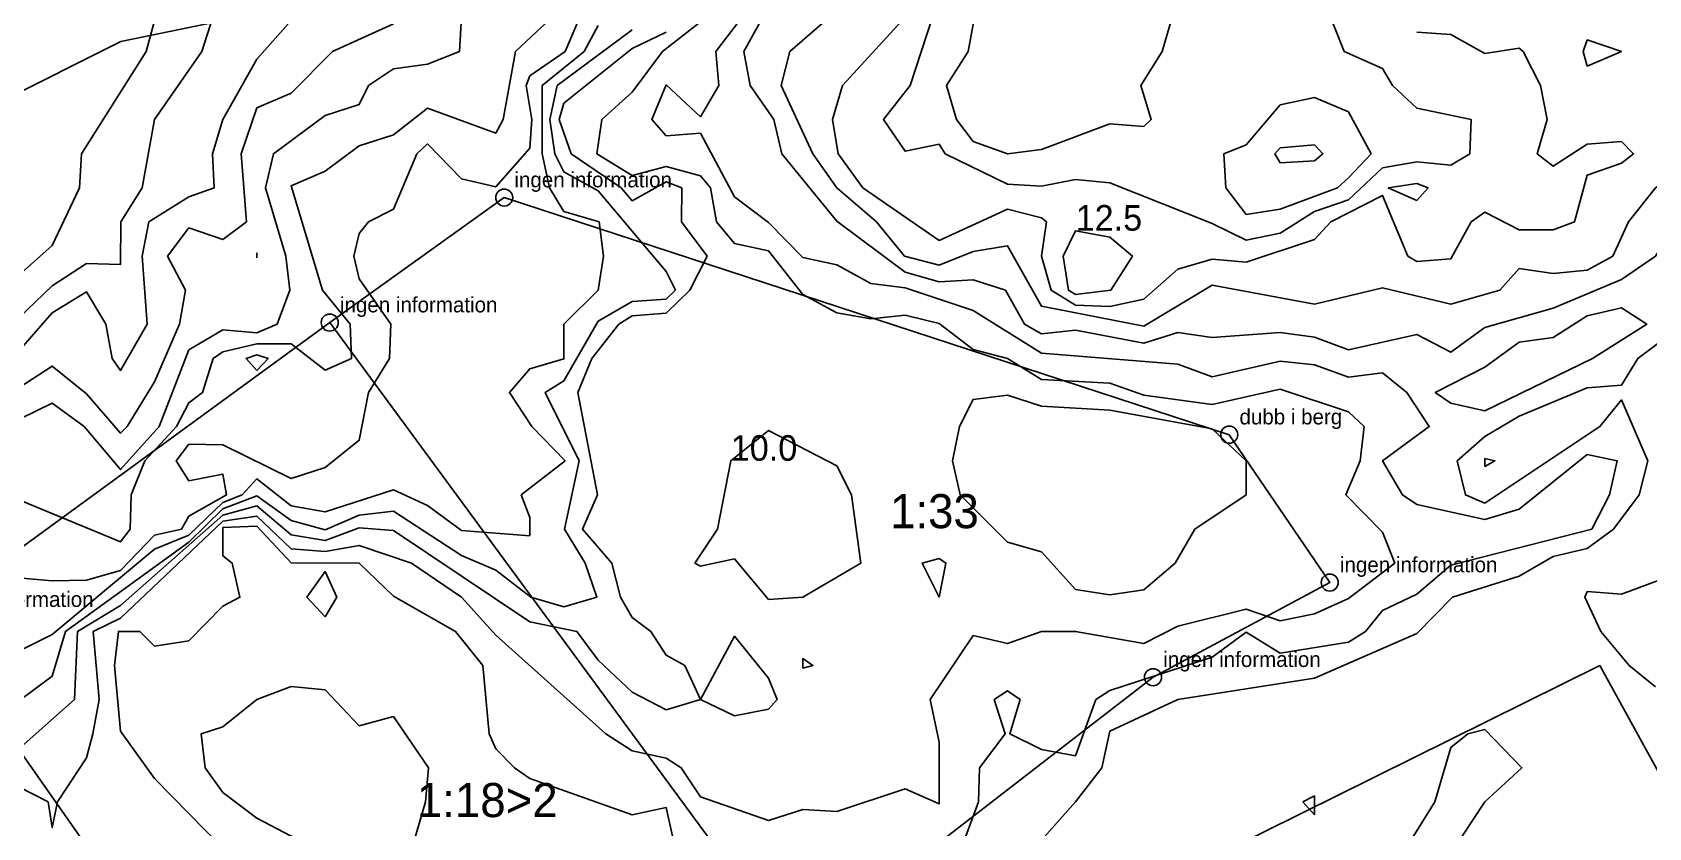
# Model space of a CAD drawing. Header units: metres. Extents: x 304729 to 308942, y 6403920 to 6405836.
# Drawn here: x 305230.8 to 305325.6, y 6404386.5 to 6404433.1 of the extents above; entities that cross this region are included whole.
import ezdxf

# ---------------------------------------------------------------- set-up
doc = ezdxf.new("R2010")
doc.units = ezdxf.units.M
for name, color, linetype in [('FASTIGHETSGRANSER', 7, 'Continuous'), ('GRANSPUNKTER', 1, 'Continuous'), ('HOJDKURVOR_GRUND', 4, 'Continuous'), ('HOJDKURVOR_STOD', 6, 'Continuous'), ('HOJDKURVOR_TEXT', 2, 'Continuous'), ('TOMTBETECKNINGAR', 3, 'Continuous'), ('TOMTER_1945', 1, 'Continuous')]:
    doc.layers.add(name, color=color, linetype=linetype)

msp = doc.modelspace()

# ---------------------------------------------------------------- linework, layer by layer
at = {"layer": 'FASTIGHETSGRANSER'}
msp.add_lwpolyline([(305212.774, 6404443.875), (305209.124, 6404377.064), (305212.247, 6404376.387), (305214.482, 6404421.786), (305236.02, 6404432.576), (305249.911, 6404435.461)], dxfattribs=at)
at = {"layer": 'GRANSPUNKTER'}
for centre in [(305258.5, 6404423.43, 8.01), (305248.27, 6404416.1, 7.17), (305301.01, 6404409.53, 9.52), (305306.9, 6404400.86, 9.82), (305296.54, 6404395.31, 10.34)]:
    msp.add_circle(centre, 0.5, dxfattribs=at)
at = {"layer": 'HOJDKURVOR_GRUND'}
for points in [[(305263.77, 6404436, 8), (305262.07, 6404432, 8), (305260, 6404430.56, 8), (305259.79, 6404430, 8), (305260.11, 6404428, 8), (305260, 6404426.33, 8), (305258, 6404424.06, 8), (305256, 6404424.53, 8), (305254, 6404426.58, 8), (305253.38, 6404426, 8), (305252, 6404422.76, 8), (305250.55, 6404422, 8), (305250, 6404421.33, 8), (305249.68, 6404420, 8), (305250, 6404418.67, 8), (305251.85, 6404416, 8), (305251.77, 6404414, 8), (305250.54, 6404412, 8), (305250, 6404409.2, 8), (305248, 6404407.6, 8), (305246, 6404406.96, 8), (305242, 6404408.93, 8), (305240, 6404408.97, 8), (305239.26, 6404408, 8), (305240, 6404406.83, 8), (305242, 6404407.22, 8), (305242.21, 6404406, 8), (305240, 6404404.75, 8), (305239.57, 6404404, 8), (305238, 6404403.64, 8), (305236, 6404401.57, 8), (305234, 6404401, 8), (305232, 6404400.97, 8), (305230, 6404401.14, 8)], [(305287.17, 6404436, 13), (305286.07, 6404434, 13), (305285.71, 6404432, 13), (305284.43, 6404430, 13), (305285.02, 6404428, 13), (305286, 6404426.71, 13)], [(305290, 6404415.44, 11), (305292, 6404415.65, 11), (305296, 6404414.89, 11), (305298, 6404415.53, 11), (305300, 6404415.22, 11), (305304, 6404415.53, 11), (305306, 6404415.24, 11), (305308, 6404414.51, 11), (305312, 6404415.41, 11), (305314, 6404414.36, 11), (305316, 6404415.81, 11), (305320, 6404416.94, 11), (305324, 6404418.63, 11), (305326, 6404420, 11), (305328, 6404423.23, 11), (305330, 6404423.47, 11), (305331.06, 6404424, 11), (305334.21, 6404426, 11), (305336, 6404427.56, 11), (305336.91, 6404430, 11), (305337.58, 6404436, 11)], [(305241.42, 6404434, 5.5), (305240.78, 6404432, 5.5), (305238, 6404428, 5.5), (305237.27, 6404424, 5.5), (305236.03, 6404422, 5.5), (305236, 6404419.5, 5.5), (305234, 6404419.56, 5.5), (305232, 6404418.26, 5.5), (305228, 6404414.45, 5.5)], [(305252, 6404433.61, 6.5), (305248.43, 6404432, 6.5), (305246, 6404429.55, 6.5), (305244, 6404428.69, 6.5), (305243.08, 6404426, 6.5), (305243.39, 6404422, 6.5), (305242, 6404420.98, 6.5), (305240, 6404421.65, 6.5), (305238.75, 6404420, 6.5), (305239.82, 6404418, 6.5), (305239.46, 6404416, 6.5), (305238, 6404412.62, 6.5), (305236.39, 6404410, 6.5), (305236, 6404409.61, 6.5), (305234, 6404411.92, 6.5), (305232, 6404413.55, 6.5), (305228, 6404410.96, 6.5)], [(305256, 6404434, 7), (305255.88, 6404432, 7), (305254, 6404431.25, 7), (305252, 6404430.98, 7), (305250.55, 6404430, 7), (305250, 6404428.88, 7), (305248, 6404428.25, 7), (305244.97, 6404426, 7), (305244.51, 6404424, 7), (305245.7, 6404420, 7), (305245.94, 6404418, 7), (305245.19, 6404416, 7), (305244, 6404415.51, 7), (305242, 6404415.67, 7), (305240, 6404414.5, 7), (305238.27, 6404410, 7), (305236, 6404407.48, 7), (305233.87, 6404410, 7), (305232, 6404411.38, 7), (305229.2, 6404410, 7)], [(305246, 6404433.81, 6), (305244, 6404431.54, 6), (305242, 6404428, 6), (305241.39, 6404426, 6), (305241.5, 6404424, 6), (305240, 6404423.48, 6), (305237.67, 6404422, 6), (305237.28, 6404420, 6), (305237.56, 6404416, 6), (305236, 6404413.29, 6), (305235.52, 6404414, 6), (305235.15, 6404416, 6), (305234, 6404417.9, 6), (305232, 6404416.68, 6), (305230, 6404414.38, 6)], [(305264, 6404433.51, 8.5), (305263.18, 6404432, 8.5), (305260.73, 6404430, 8.5), (305260.72, 6404426, 8.5), (305261.16, 6404424, 8.5), (305262, 6404422.62, 8.5), (305264.06, 6404422, 8.5), (305264.33, 6404420, 8.5), (305264, 6404418, 8.5), (305262, 6404416, 8.5), (305262, 6404413.97, 8.5), (305260, 6404413.4, 8.5), (305258.81, 6404412, 8.5), (305260.12, 6404410, 8.5), (305262.07, 6404408, 8.5), (305259.5, 6404406, 8.5), (305260, 6404404.67, 8.5), (305260, 6404403.6, 8.5), (305256, 6404403.91, 8.5), (305254, 6404405.38, 8.5), (305252, 6404406.29, 8.5), (305248, 6404405, 8.5), (305246, 6404405.35, 8.5), (305244, 6404406.94, 8.5), (305243.14, 6404406, 8.5), (305242, 6404405.55, 8.5), (305240, 6404403.64, 8.5), (305238, 6404402.82, 8.5), (305232, 6404397.81, 8.5), (305230, 6404396.82, 8.5)], [(305266, 6404433.26, 9), (305261.61, 6404430, 9), (305261.18, 6404428, 9), (305261.46, 6404426, 9), (305262, 6404424.94, 9), (305264, 6404423.82, 9), (305268, 6404419.1, 9), (305268.54, 6404418, 9), (305268, 6404417.48, 9), (305266, 6404417.34, 9), (305264, 6404416.18, 9), (305262, 6404412.69, 9), (305260.9, 6404412, 9), (305262.9, 6404408, 9), (305262.04, 6404404, 9), (305263.24, 6404402, 9), (305263.93, 6404400, 9), (305262, 6404399.43, 9), (305260.07, 6404400, 9), (305258, 6404401.59, 9), (305256, 6404402.44, 9), (305252, 6404405.04, 9), (305250, 6404404.82, 9), (305248, 6404403.95, 9), (305246, 6404404.5, 9), (305244, 6404405.95, 9), (305242, 6404405.18, 9), (305240, 6404403.23, 9), (305232.77, 6404398, 9), (305232, 6404395.38, 9), (305230, 6404393.88, 9)], [(305268, 6404433.13, 9.5), (305266, 6404432.17, 9.5), (305262, 6404428.96, 9.5), (305261.72, 6404428, 9.5), (305262.42, 6404426, 9.5), (305265.36, 6404424, 9.5), (305266, 6404423.24, 9.5), (305268, 6404424.36, 9.5), (305268.91, 6404424, 9.5), (305268.89, 6404422, 9.5), (305270.39, 6404420, 9.5), (305269.39, 6404418, 9.5), (305268, 6404416.66, 9.5), (305266, 6404416.49, 9.5), (305265.22, 6404416, 9.5), (305263.63, 6404414, 9.5), (305262.82, 6404412, 9.5), (305263.97, 6404406, 9.5), (305263.09, 6404404, 9.5), (305264.81, 6404402, 9.5), (305265.32, 6404400, 9.5), (305266, 6404398.81, 9.5), (305267.1, 6404398, 9.5), (305268, 6404396.6, 9.5), (305269.09, 6404396, 9.5), (305270, 6404394, 9.5), (305272, 6404397.71, 9.5), (305274, 6404395.25, 9.5), (305274.5, 6404394, 9.5), (305274, 6404393.44, 9.5), (305272, 6404393.05, 9.5), (305270, 6404394, 9.5), (305268, 6404393.4, 9.5), (305266, 6404394.44, 9.5), (305264, 6404396.32, 9.5), (305262.76, 6404398, 9.5), (305260, 6404398.56, 9.5), (305252, 6404403.92, 9.5), (305250, 6404404.06, 9.5), (305248, 6404403.32, 9.5), (305246, 6404403.66, 9.5), (305244, 6404405.36, 9.5), (305242, 6404404.82, 9.5), (305236, 6404399.51, 9.5), (305233.49, 6404398, 9.5), (305233.31, 6404394, 9.5), (305230, 6404391.07, 9.5)], [(305272.46, 6404434, 10.5), (305270.9, 6404432, 10.5), (305271.08, 6404430, 10.5), (305270, 6404428.17, 10.5), (305268, 6404430.04, 10.5), (305267.16, 6404428, 10.5), (305268, 6404427.06, 10.5), (305270, 6404427.2, 10.5), (305272, 6404423.47, 10.5), (305274, 6404421.97, 10.5), (305276, 6404419.92, 10.5), (305278, 6404419.49, 10.5), (305280, 6404418.39, 10.5), (305282, 6404418.13, 10.5), (305286, 6404416.81, 10.5), (305290, 6404414.31, 10.5), (305298, 6404413.67, 10.5), (305300, 6404412.92, 10.5), (305304, 6404413.84, 10.5), (305306, 6404413.62, 10.5), (305308, 6404412.91, 10.5), (305310, 6404413.15, 10.5), (305311.43, 6404412, 10.5), (305312.74, 6404410, 10.5), (305310, 6404408, 10.5), (305311.16, 6404406, 10.5), (305312, 6404405.43, 10.5), (305316, 6404404.56, 10.5), (305318, 6404405.16, 10.5), (305322, 6404408.36, 10.5), (305323.75, 6404408, 10.5), (305323.3, 6404406, 10.5), (305322.26, 6404404, 10.5), (305314, 6404401.88, 10.5), (305312, 6404400.17, 10.5), (305310, 6404399.22, 10.5), (305309, 6404398, 10.5), (305308, 6404397.36, 10.5), (305304, 6404396.73, 10.5), (305302, 6404397.95, 10.5), (305300, 6404396.48, 10.5), (305294, 6404394.54, 10.5), (305293.19, 6404394, 10.5), (305292, 6404390.71, 10.5), (305290, 6404391.07, 10.5), (305288.14, 6404392, 10.5), (305288.75, 6404394, 10.5), (305288, 6404394.52, 10.5), (305287.23, 6404394, 10.5), (305287.88, 6404392, 10.5), (305286.37, 6404390, 10.5), (305286.3, 6404388, 10.5), (305285.56, 6404386, 10.5)], [(305273.66, 6404434, 11), (305272.54, 6404432, 11), (305272.93, 6404430, 11), (305274.31, 6404428, 11), (305274.78, 6404426, 11), (305278, 6404422.04, 11), (305282, 6404419.06, 11), (305284, 6404418.49, 11), (305286, 6404418.61, 11), (305287.89, 6404418, 11), (305289, 6404416, 11), (305290, 6404415.44, 11)], [(305277.57, 6404434, 11.5), (305275.25, 6404432, 11.5), (305274.74, 6404430, 11.5), (305276.59, 6404426, 11.5), (305278, 6404424, 11.5), (305280.32, 6404422, 11.5), (305281.97, 6404420, 11.5), (305284, 6404419.46, 11.5), (305286, 6404420.27, 11.5), (305288, 6404420.61, 11.5), (305290, 6404417.06, 11.5), (305296, 6404415.9, 11.5)], [(305282, 6404434, 12), (305278.34, 6404430, 12), (305277.74, 6404428, 12), (305278.08, 6404426, 12), (305279.52, 6404424, 12), (305284, 6404420.92, 12), (305288, 6404422.76, 12), (305290, 6404422.25, 12), (305290.3, 6404422, 12), (305290, 6404420, 12), (305290.57, 6404418, 12), (305292, 6404417.12, 12)], [(305286, 6404426.71, 13), (305288, 6404426, 13), (305290, 6404426.24, 13), (305294, 6404427.75, 13), (305296, 6404427.6, 13), (305296.44, 6404428, 13), (305295.82, 6404430, 13), (305297.07, 6404432, 13), (305297.66, 6404434, 13)], [(305292, 6404417.12, 12), (305294, 6404417.05, 12), (305296, 6404417.48, 12), (305298, 6404419.24, 12), (305300, 6404419.82, 12), (305302, 6404419.65, 12), (305306, 6404420.97, 12), (305306.97, 6404422, 12), (305310, 6404423.56, 12), (305311.48, 6404420, 12), (305312, 6404419.69, 12), (305314, 6404419.84, 12), (305315.2, 6404422, 12), (305316, 6404422.57, 12), (305318, 6404421.53, 12), (305320, 6404421.53, 12), (305321.25, 6404422, 12), (305322, 6404424.75, 12), (305324, 6404425.44, 12), (305324.72, 6404426, 12), (305324, 6404426.72, 12), (305322, 6404426.56, 12), (305320, 6404425.27, 12), (305319.06, 6404426, 12), (305319.64, 6404428, 12), (305319.25, 6404430, 12), (305318.24, 6404432, 12), (305318, 6404432.2, 12), (305316, 6404431.88, 12), (305314, 6404433, 12), (305312, 6404433.12, 12)], [(305296, 6404415.9, 11.5), (305300, 6404418.3, 11.5), (305306, 6404417.19, 11.5), (305310, 6404418.14, 11.5), (305314, 6404417.18, 11.5), (305316.88, 6404418, 11.5), (305318, 6404419.27, 11.5), (305320, 6404418.97, 11.5), (305322, 6404419.17, 11.5), (305323.5, 6404420, 11.5), (305324.42, 6404422, 11.5), (305326, 6404424, 11.5), (305328, 6404425.45, 11.5), (305330, 6404425.47, 11.5), (305332, 6404427.11, 11.5), (305332.77, 6404428, 11.5), (305333.36, 6404430, 11.5), (305334.9, 6404432, 11.5), (305335.45, 6404434, 11.5)], [(305322, 6404431.14, 11.5), (305321.75, 6404432, 11.5), (305322, 6404432.67, 11.5), (305324, 6404432, 11.5), (305322, 6404431.14, 11.5)], [(305302, 6404422.43, 13), (305304, 6404422.76, 13), (305307.35, 6404424, 13), (305308, 6404424.58, 13), (305309.33, 6404426, 13), (305308, 6404428.45, 13), (305306, 6404429.29, 13), (305304, 6404428.87, 13), (305302, 6404426.52, 13), (305300.7, 6404426, 13), (305300.81, 6404424, 13), (305302, 6404422.43, 13)], [(305304, 6404425.46, 13.5), (305306, 6404425.59, 13.5), (305306.5, 6404426, 13.5), (305306, 6404426.52, 13.5), (305304, 6404426.35, 13.5), (305303.68, 6404426, 13.5), (305304, 6404425.46, 13.5)], [(305312, 6404423.26, 12), (305310.33, 6404424, 12), (305312, 6404424.25, 12), (305312.67, 6404424, 12), (305312, 6404423.26, 12)], [(305244, 6404419.9, 6.5), (305244, 6404420.18, 6.5), (305244, 6404419.9, 6.5)], [(305328, 6404416.26, 11), (305324.96, 6404414, 11), (305324, 6404412.43, 11), (305322, 6404412.28, 11), (305318, 6404410.61, 11), (305316, 6404409.43, 11), (305314.38, 6404408, 11), (305314.86, 6404406, 11), (305316, 6404405.52, 11), (305322.74, 6404410, 11), (305324, 6404411.57, 11), (305325.55, 6404408, 11), (305325.05, 6404406, 11), (305323.54, 6404404, 11), (305322, 6404402.86, 11), (305320, 6404402.39, 11), (305318, 6404401.24, 11), (305314.09, 6404400, 11), (305312, 6404397.87, 11), (305306, 6404395.25, 11), (305298, 6404394, 11), (305294, 6404392.14, 11), (305293.53, 6404390, 11), (305292, 6404388, 11), (305290, 6404385.75, 11)], [(305314, 6404411.37, 10.5), (305313.09, 6404412, 10.5), (305316, 6404413.49, 10.5), (305318, 6404414.96, 10.5), (305320, 6404415.23, 10.5), (305322, 6404416.49, 10.5), (305324, 6404416.97, 10.5), (305325.49, 6404416, 10.5), (305322.3, 6404414, 10.5), (305316, 6404410.93, 10.5), (305314, 6404411.37, 10.5)], [(305244, 6404413.29, 8), (305244.67, 6404414, 8), (305244, 6404414.21, 8), (305243.37, 6404414, 8), (305244, 6404413.29, 8)], [(305292, 6404400.45, 9.5), (305290, 6404402.67, 9.5), (305288, 6404403.22, 9.5), (305285.24, 6404406, 9.5), (305284.79, 6404408, 9.5), (305285.2, 6404410, 9.5), (305286, 6404411.6, 9.5), (305288, 6404411.85, 9.5), (305290, 6404411.2, 9.5), (305294, 6404410.97, 9.5), (305300, 6404409.87, 9.5), (305302, 6404408, 9.5), (305302, 6404406, 9.5), (305299, 6404404, 9.5), (305297.83, 6404402, 9.5), (305296, 6404400.43, 9.5), (305294, 6404400.15, 9.5), (305292, 6404400.45, 9.5)], [(305316, 6404407.67, 11.5), (305316.59, 6404408, 11.5), (305316, 6404408.13, 11.5), (305316, 6404407.67, 11.5)], [(305268.36, 6404386, 10.5), (305268, 6404387.67, 10.5), (305266, 6404387.25, 10.5), (305260, 6404389.38, 10.5), (305259.11, 6404390, 10.5), (305258, 6404391.11, 10.5), (305257.62, 6404392, 10.5), (305257.25, 6404396, 10.5), (305255.65, 6404398, 10.5), (305252, 6404400.06, 10.5), (305250, 6404402, 10.5), (305246, 6404402.02, 10.5), (305244, 6404404.17, 10.5), (305242, 6404404.08, 10.5), (305242, 6404402.43, 10.5), (305242.55, 6404402, 10.5), (305243, 6404400, 10.5), (305242, 6404399.47, 10.5), (305240, 6404397.44, 10.5), (305238, 6404397.14, 10.5), (305237.14, 6404398, 10.5), (305235.88, 6404398, 10.5), (305235.65, 6404396, 10.5), (305236, 6404392.14, 10.5), (305238, 6404389.38, 10.5), (305242, 6404385.28, 10.5)], [(305304, 6404404, 9.5), (305304, 6404404, 9.5)], [(305328.89, 6404402, 11.5), (305324, 6404400.18, 11.5), (305322, 6404400.33, 11.5), (305321.85, 6404400, 11.5), (305322.8, 6404398, 11.5), (305324.46, 6404396, 11.5), (305326, 6404394.75, 11.5)], [(305248, 6404398.85, 10.5), (305246.93, 6404400, 10.5), (305248, 6404401.5, 10.5), (305248.68, 6404400, 10.5), (305248, 6404398.85, 10.5)], [(305248, 6404385.42, 11), (305250, 6404385.36, 11), (305252, 6404384.36, 11), (305253.29, 6404386, 11), (305253.89, 6404388, 11), (305254.06, 6404390, 11), (305252, 6404393, 11), (305250, 6404392.47, 11), (305248, 6404394.58, 11), (305246, 6404394.77, 11), (305244, 6404394, 11), (305242, 6404392.41, 11), (305240.74, 6404392, 11), (305240.96, 6404390, 11), (305242, 6404388.56, 11), (305244, 6404387.04, 11), (305246, 6404386, 11), (305248, 6404385.42, 11)], [(305314, 6404383.5, 11), (305313.14, 6404384, 11), (305312, 6404385.33, 11), (305311.81, 6404386, 11), (305313.07, 6404388, 11), (305314, 6404391.2, 11), (305315, 6404392, 11), (305316, 6404392.24, 11), (305318.17, 6404390, 11), (305316, 6404388, 11), (305314.67, 6404386, 11), (305314, 6404383.5, 11)], [(305306, 6404387.25, 11.5), (305306, 6404388.35, 11.5), (305305.33, 6404388, 11.5), (305306, 6404387.25, 11.5)]]:
    msp.add_polyline3d(points, dxfattribs=at)
at = {"layer": 'HOJDKURVOR_STOD'}
for points in [[(305300, 6404421.91, 12.5), (305302, 6404420.94, 12.5), (305304, 6404421.34, 12.5), (305306, 6404422.61, 12.5), (305308, 6404423.29, 12.5), (305310, 6404425.17, 12.5), (305312, 6404425.52, 12.5), (305314, 6404425.33, 12.5), (305315.11, 6404426, 12.5), (305315.2, 6404428, 12.5), (305312, 6404428.67, 12.5), (305310.59, 6404430, 12.5), (305310, 6404431, 12.5), (305307.75, 6404432, 12.5), (305306.17, 6404436, 12.5)], [(305238.06, 6404434, 5), (305237.5, 6404432, 5), (305233.72, 6404426, 5), (305233.6, 6404424, 5), (305232, 6404420.62, 5), (305230, 6404418.84, 5)], [(305261.32, 6404434, 7.5), (305259.17, 6404432, 7.5), (305258.43, 6404428, 7.5), (305258, 6404427.21, 7.5), (305254, 6404428.68, 7.5), (305252, 6404427.1, 7.5), (305250, 6404426.46, 7.5), (305248, 6404424.98, 7.5), (305246, 6404424.11, 7.5), (305247.85, 6404418, 7.5), (305249.47, 6404416, 7.5), (305249.54, 6404414, 7.5), (305248, 6404413.31, 7.5), (305246, 6404414.86, 7.5), (305244, 6404414.86, 7.5), (305242, 6404414.38, 7.5), (305241.44, 6404414, 7.5), (305240.81, 6404412, 7.5), (305240, 6404411.4, 7.5), (305239.29, 6404410, 7.5), (305237.42, 6404408, 7.5), (305236.63, 6404406, 7.5), (305236.56, 6404404, 7.5), (305236, 6404403.24, 7.5), (305230, 6404405.73, 7.5)], [(305270.37, 6404434, 10), (305267.79, 6404432, 10), (305266, 6404429.62, 10), (305264.23, 6404428, 10), (305263.94, 6404426, 10), (305266, 6404424.73, 10), (305268, 6404425.26, 10), (305270, 6404424.71, 10), (305270.6, 6404424, 10), (305270.95, 6404422, 10), (305272, 6404420.74, 10), (305274, 6404420.3, 10), (305276, 6404417.75, 10), (305278, 6404416.67, 10), (305280, 6404416.32, 10), (305282, 6404416.54, 10), (305284, 6404416.05, 10), (305286, 6404414.53, 10), (305288, 6404414, 10), (305290, 6404412.76, 10), (305294, 6404412.55, 10), (305296, 6404411.85, 10), (305300, 6404411.3, 10), (305304, 6404412.2, 10), (305308, 6404410.86, 10), (305308.92, 6404410, 10), (305308.68, 6404408, 10), (305307.85, 6404406, 10), (305310, 6404403.82, 10), (305310.71, 6404402, 10), (305308, 6404399.92, 10), (305306, 6404399.03, 10), (305304, 6404398.62, 10), (305302, 6404399.31, 10), (305298, 6404398.3, 10), (305296, 6404397.28, 10), (305292, 6404398, 10), (305290, 6404398, 10), (305288, 6404397.28, 10), (305286, 6404397.75, 10), (305283.48, 6404394, 10), (305284, 6404391.5, 10), (305284, 6404387.88, 10), (305282, 6404388.77, 10), (305278, 6404387.44, 10), (305276, 6404387.55, 10), (305274, 6404386.91, 10), (305270, 6404388.29, 10), (305268.88, 6404390, 10), (305268, 6404390.56, 10), (305266, 6404391, 10), (305264.46, 6404392, 10), (305258, 6404397.78, 10), (305256, 6404400, 10), (305253.06, 6404402, 10), (305250, 6404403.04, 10), (305248, 6404402.69, 10), (305246, 6404402.84, 10), (305244, 6404404.76, 10), (305242, 6404404.45, 10), (305236, 6404398.78, 10), (305234.41, 6404398, 10), (305234.75, 6404394, 10), (305234.39, 6404392, 10), (305234, 6404390.59, 10), (305232.3, 6404388, 10), (305232, 6404386.5, 10), (305231.76, 6404388, 10), (305230, 6404388.9, 10)], [(305283.61, 6404434, 12.5), (305282.31, 6404430, 12.5), (305280.74, 6404428, 12.5), (305282, 6404426.15, 12.5), (305284, 6404426.56, 12.5), (305284.35, 6404426, 12.5), (305288, 6404424.21, 12.5), (305290, 6404424.09, 12.5), (305292, 6404424.5, 12.5), (305294, 6404424.29, 12.5), (305300, 6404421.91, 12.5)], [(305292, 6404417.75, 12.5), (305294.06, 6404418, 12.5), (305295.33, 6404420, 12.5), (305294, 6404421.11, 12.5), (305292, 6404421.49, 12.5), (305291.27, 6404420, 12.5), (305291.59, 6404418, 12.5), (305292, 6404417.75, 12.5)], [(305274, 6404399.87, 10), (305276, 6404400, 10), (305279.41, 6404402, 10), (305278.86, 6404406, 10), (305278, 6404407.71, 10), (305274, 6404409.78, 10), (305271.78, 6404408, 10), (305271, 6404404, 10), (305269.67, 6404402, 10), (305270, 6404401.82, 10), (305272, 6404402.25, 10), (305274, 6404399.87, 10)], [(305284, 6404400, 10), (305284.4, 6404402, 10), (305284, 6404402.27, 10), (305283, 6404402, 10), (305284, 6404400, 10)], [(305276, 6404395.84, 10), (305276.6, 6404396, 10), (305276, 6404396.4, 10), (305276, 6404395.84, 10)]]:
    msp.add_polyline3d(points, dxfattribs=at)
at = {"layer": 'TOMTER_1945'}
msp.add_lwpolyline([(305425.875, 6404616.253), (305248.461, 6404753.573), (305303.116, 6404503.47), (305316.575, 6404485.191), (305313.732, 6404477.211), (305285.719, 6404454.7), (305267.8, 6404434.948), (305249.911, 6404435.461), (305236.02, 6404432.576), (305214.482, 6404421.786), (305212.247, 6404376.387), (305214.633, 6404365.163), (305226.936, 6404341.428), (305229.028, 6404309.252), (305225.71, 6404292.682), (305225.199, 6404285.541), (305227.947, 6404267.373), (305225.795, 6404266.132), (305223.571, 6404242.977), (305222.116, 6404227.828)], dxfattribs=at)
for points in [[(305250.487, 6404361.909), (305226.692, 6404349.983), (305217.868, 6404363.301), (305215.061, 6404377.487), (305216.23, 6404392.483), (305224.595, 6404398.827), (305248.267, 6404416.099), (305258.504, 6404423.435), (305301.011, 6404409.529), (305306.898, 6404400.862), (305296.539, 6404395.311), (305275.514, 6404379.045), (305256.263, 6404364.14), (305250.487, 6404361.909)], [(305275.514, 6404379.045), (305296.539, 6404395.311), (305306.898, 6404400.862), (305301.011, 6404409.529), (305258.504, 6404423.435), (305248.267, 6404416.099), (305275.514, 6404379.045)], [(305250.487, 6404361.909), (305256.263, 6404364.14), (305275.514, 6404379.045), (305248.267, 6404416.099), (305224.595, 6404398.827), (305250.487, 6404361.909)], [(305250.487, 6404361.909), (305224.595, 6404398.827), (305216.23, 6404392.483), (305215.061, 6404377.487), (305217.868, 6404363.301), (305226.692, 6404349.983), (305250.487, 6404361.909)], [(305316.578, 6404348.64), (305311.269, 6404345.88), (305289.687, 6404341.561), (305269.691, 6404364.422), (305269.125, 6404365.069), (305283.411, 6404376.379), (305296.422, 6404382.961), (305322.739, 6404395.991), (305340.74, 6404363.276), (305339.87, 6404359.739), (305316.578, 6404348.64)], [(305316.578, 6404348.64), (305339.87, 6404359.739), (305340.74, 6404363.276), (305322.739, 6404395.991), (305296.422, 6404382.961), (305316.578, 6404348.64)]]:
    msp.add_lwpolyline(points, close=True, dxfattribs=at)

# ---------------------------------------------------------------- texts
at = {"layer": 'GRANSPUNKTER'}
for s, p in [('ingen information', (305259.1, 6404424.03, 8.01)), ('ingen information', (305248.87, 6404416.7, 7.17)), ('dubb i berg', (305301.61, 6404410.13, 9.52)), ('ingen information', (305307.5, 6404401.46, 9.82)), ('ingen information', (305225.19, 6404399.43, 7.01)), ('ingen information', (305297.14, 6404395.91, 10.34))]:
    msp.add_text(s, height=0.9, dxfattribs=at).set_placement(p)
at = {"layer": 'HOJDKURVOR_TEXT'}
for s, p in [('12.5', (305292, 6404421.49, 12.5)), ('10.0', (305271.78, 6404408, 10))]:
    msp.add_text(s, height=1.5, dxfattribs=at).set_placement(p)
at = {"layer": 'TOMTBETECKNINGAR'}
for s, p in [('1:33', (305281.122, 6404404.047)), ('1:18>2', (305253.379, 6404387.109))]:
    msp.add_text(s, height=2, dxfattribs=at).set_placement(p)

doc.saveas('drawing.dxf')
